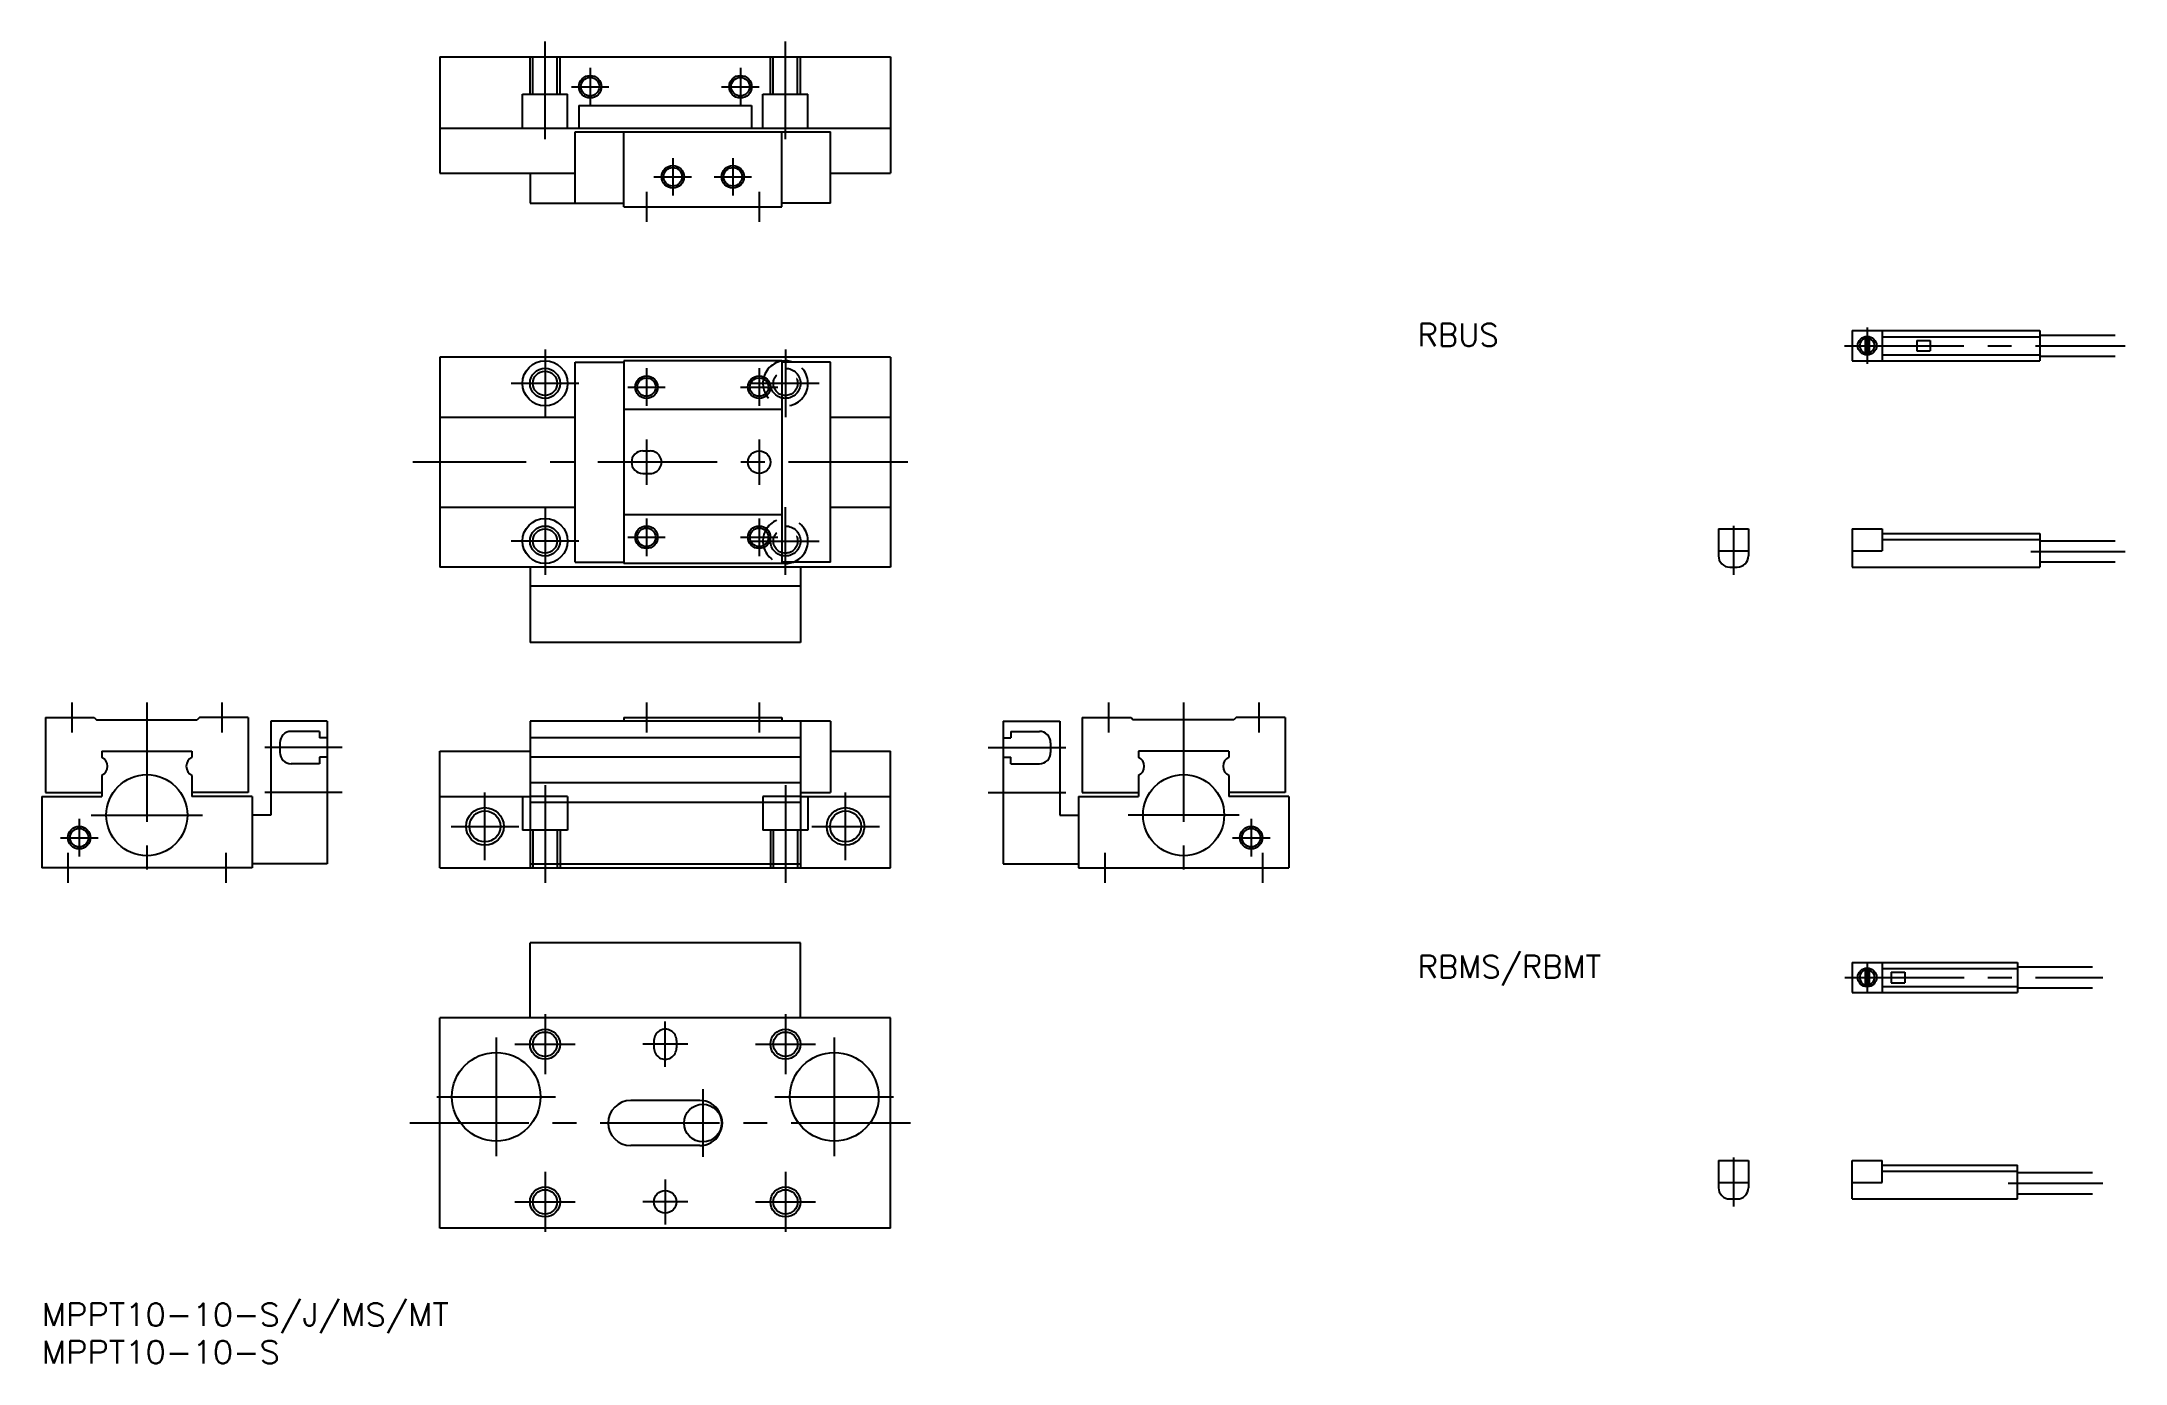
# Model space of a CAD drawing. Extents: x 0 to 277, y -8 to 168.
import ezdxf

# ---------------------------------------------------------------- set-up
doc = ezdxf.new("R2010")
doc.units = 0
doc.header["$LTSCALE"] = 0.5
doc.linetypes.add('CENTER', pattern=[50.8, 31.75, -6.35, 6.35, -6.35])
doc.linetypes.add('DASHED', pattern=[19.05, 12.7, -6.35])
for name, color, linetype in [('MSM_CENTER', 1, 'CENTER'), ('MSM_CONTINUOUS', 7, 'CONTINUOUS'), ('MSM_DASHED', 4, 'DASHED'), ('MSM_NARROW', 5, 'CONTINUOUS'), ('MSM_PART_NUMBER', 7, 'CONTINUOUS')]:
    doc.layers.add(name, color=color, linetype=linetype)
doc.styles.get("Standard").update_dxf_attribs({"font": 'txt.shx', "height": 3, "bigfont": 'bigfont.shx'})

# ---------------------------------------------------------------- blocks, each defined once
blk = doc.blocks.new('*U2')
at = {"layer": 'MSM_PART_NUMBER', "width": 1.054}
blk.add_text('MPPT10-10-S/J/MS/MT', height=3, dxfattribs=at).set_placement((0, -3))
blk = doc.blocks.new('*U3')
at = {"layer": 'MSM_PART_NUMBER', "width": 1.054}
blk.add_text('MPPT10-10-S', height=3, dxfattribs=at).set_placement((0, -8))
blk = doc.blocks.new('*U5')
at = {"layer": 'MSM_PART_NUMBER'}
blk.add_text('RBUS', height=3, dxfattribs=at).set_placement((183.142858, 127.447541))
blk = doc.blocks.new('*U6')
at = {"layer": 'MSM_PART_NUMBER'}
blk.add_text('RBMS/RBMT', height=3, dxfattribs=at).set_placement((183.142859, 43.324026))

msp = doc.modelspace()

# ---------------------------------------------------------------- linework, layer by layer
at = {"layer": 'MSM_CENTER'}
for p, q in [((67, 154.999984), (67, 167.999984)), ((99, 154.999984), (99, 167.999984)), ((73, 164.500004), (73, 159.500004)), ((92.999969, 164.500004), (92.999969, 159.500004)), ((70.5, 162.000004), (75.5, 162.000004)), ((90.499969, 162.000004), (95.499969, 162.000004)), ((81.499985, 150.000004), (86.499985, 150.000004)), ((83.999985, 152.500004), (83.999985, 147.500004)), ((89.499985, 150.000004), (94.499985, 150.000004)), ((91.999985, 152.500004), (91.999985, 147.500004)), ((80.499985, 148.000004), (80.499985, 144.000004)), ((95.499985, 148.000004), (95.499985, 144.000004)), ((242.978581, 129.914945), (242.978581, 125.114945)), ((67, 127.000004), (67, 118.000004)), ((98.999969, 127.000004), (98.999969, 118.000004)), ((239.978578, 127.514945), (277.342267, 127.514945)), ((71.5, 122.500004), (62.5, 122.500004)), ((80.499985, 124.500004), (80.499985, 119.500004)), ((103.499969, 122.500004), (94.499969, 122.500004)), ((95.499985, 124.500004), (95.499985, 119.500004)), ((77.999985, 122.000004), (82.999985, 122.000004)), ((92.999985, 122.000004), (97.999985, 122.000004)), ((80.499985, 115.000004), (80.499985, 109.000004)), ((95.499985, 115.000004), (95.499985, 109.000004)), ((115.297928, 112.000004), (49.41284, 112.000004)), ((67, 106.000004), (67, 97.000004)), ((98.999969, 97.000004), (98.999969, 106.000004)), ((80.499985, 104.500004), (80.499985, 99.500004)), ((95.499985, 104.500004), (95.499985, 99.500004)), ((225.185168, 103.514945), (225.185168, 97.014945)), ((71.5, 101.500004), (62.5, 101.500004)), ((77.999985, 102.000004), (82.999985, 102.000004)), ((92.999985, 102.000004), (97.999985, 102.000004)), ((94.499969, 101.500004), (103.499969, 101.500004)), ((264.748463, 100.114943), (277.342267, 100.114943)), ((4, 80.000004), (4, 76.000004)), ((14, 80.000004), (14, 56.000004)), ((24, 80.000004), (24, 76.000004)), ((80.499985, 80.000004), (80.499985, 76.000004)), ((95.499985, 80.000004), (95.499985, 76.000004)), ((142, 80.000004), (142, 76.000004)), ((152, 80.000004), (152, 56.000004)), ((162, 80.000004), (162, 76.000004)), ((40, 74.000004), (29.7, 74.000004)), ((126, 74.000004), (136.300003, 74.000004)), ((40, 68.000004), (29.7, 68.000004)), ((59, 59.000004), (59, 68.000004)), ((67, 69.000004), (67, 56.000004)), ((99, 69.000004), (99, 56.000004)), ((107, 59.000004), (107, 68.000004)), ((126, 68.000004), (136.300003, 68.000004)), ((5, 64.500004), (5, 59.500004)), ((6.60001, 65.000004), (21.39999, 65.000004)), ((159.400002, 65.000004), (144.599998, 65.000004)), ((161, 64.500004), (161, 59.500004)), ((2.5, 62.000004), (7.5, 62.000004)), ((54.5, 63.500004), (63.5, 63.500004)), ((102.5, 63.500004), (111.5, 63.500004)), ((158.5, 62.000004), (163.5, 62.000004)), ((3.5, 60.000004), (3.5, 56.000004)), ((24.5, 60.000004), (24.5, 56.000004)), ((141.5, 60.000004), (141.5, 56.000004)), ((162.5, 60.000004), (162.5, 56.000004)), ((242.978581, 45.39143), (242.978581, 41.39143)), ((240.000358, 43.39143), (274.342267, 43.39143)), ((67, 38.5), (67, 30.5)), ((83, 31.5), (83, 37.5)), ((99, 38.5), (99, 30.5)), ((60.50003, 35.400009), (60.50003, 19.600006)), ((63, 34.5), (71, 34.5)), ((86, 34.5), (80, 34.5)), ((95, 34.5), (103, 34.5)), ((105.499969, 35.400009), (105.499969, 19.600006)), ((88, 28.5), (88, 19.5)), ((52.60003, 27.5), (68.40003, 27.5)), ((97.599968, 27.5), (113.399971, 27.5)), ((115.632534, 24), (49.0005, 24)), ((67, 17.5), (67, 9.5)), ((99, 17.5), (99, 9.5)), ((225.185168, 19.39143), (225.185168, 12.89143)), ((83, 16.5), (83, 10.5)), ((261.748463, 15.99144), (274.342267, 15.99144)), ((63, 13.5), (71, 13.5)), ((86, 13.5), (80, 13.5)), ((95, 13.5), (103, 13.5))]:
    msp.add_line(p, q, dxfattribs=at)
at = {"layer": 'MSM_CONTINUOUS'}
for p, q in [((53, 166.000004), (53, 150.500004)), ((53, 166.000004), (113, 166.000004)), ((113, 166.000004), (113, 150.500004)), ((71.5, 159.500004), (71.5, 156.500004)), ((71.5, 159.500004), (94.5, 159.500004)), ((94.5, 159.500004), (94.5, 156.500004)), ((53, 156.500004), (113, 156.500004)), ((70.99997, 146.500004), (70.99997, 156.000004)), ((70.99997, 156.000004), (105, 156.000004)), ((77.499985, 146.000004), (77.499985, 156.000004)), ((98.499985, 146.000004), (98.499985, 156.000004)), ((105, 146.500004), (105, 156.000004)), ((53, 150.500004), (70.99997, 150.500004)), ((65, 150.500004), (65, 146.500004)), ((105, 150.500004), (113, 150.500004)), ((65, 146.500004), (77.499985, 146.500004)), ((77.499985, 146.000004), (98.499985, 146.000004)), ((105, 146.500004), (98.499985, 146.500004)), ((240.978581, 129.514945), (240.978581, 125.514945)), ((240.978581, 129.514945), (265.978581, 129.514945)), ((242.728581, 128.739695), (242.728581, 126.290195)), ((243.228581, 128.739695), (243.228581, 126.290195)), ((244.978573, 129.514945), (244.978573, 125.514945)), ((244.978573, 128.714945), (265.978581, 128.714945)), ((249.57858, 128.214945), (249.57858, 126.814935)), ((249.57858, 128.214945), (251.378583, 128.214945)), ((251.378583, 128.214945), (251.378583, 126.814935)), ((265.978581, 129.514945), (265.978581, 125.514945)), ((265.978581, 128.914935), (275.978581, 128.914935)), ((53, 126.000004), (53, 98.000004)), ((113, 126.000004), (53, 126.000004)), ((70.99997, 98.700004), (70.99997, 125.300004)), ((70.99997, 125.300004), (77.499985, 125.300004)), ((77.499985, 125.500004), (77.499985, 98.500004)), ((98.499985, 125.500004), (77.499985, 125.500004)), ((98.499985, 125.500004), (98.499985, 98.500004)), ((105, 125.300004), (98.499985, 125.300004)), ((105, 98.700004), (105, 125.300004)), ((113, 126.000004), (113, 98.000004)), ((240.978581, 125.514945), (265.978581, 125.514945)), ((244.978573, 126.314935), (265.978581, 126.314935)), ((249.57858, 126.814935), (251.378583, 126.814935)), ((265.978581, 126.114945), (275.978581, 126.114945)), ((53, 118.000004), (70.99997, 118.000004)), ((98.499985, 119.000004), (77.499985, 119.000004)), ((105, 118.000004), (113, 118.000004)), ((79.999985, 113.500004), (80.999985, 113.500004)), ((79.999985, 110.500004), (80.999985, 110.500004)), ((53, 106.000004), (70.99997, 106.000004)), ((105, 106.000004), (113, 106.000004)), ((98.499985, 105.000004), (77.499985, 105.000004)), ((223.185168, 103.114943), (227.185168, 103.114943)), ((223.185168, 103.114943), (223.185168, 99.514945)), ((227.185168, 103.114943), (227.185168, 99.514945)), ((240.978581, 103.114943), (244.978573, 103.114943)), ((240.978581, 103.114943), (240.978581, 98.014945)), ((244.978573, 103.114943), (244.978573, 100.21495)), ((223.185168, 100.21495), (227.185168, 100.21495)), ((240.978581, 100.21495), (244.978573, 100.21495)), ((244.978573, 102.514945), (265.978581, 102.514945)), ((244.978573, 101.71495), (265.978581, 101.71495)), ((265.978581, 102.514945), (265.978581, 98.014945)), ((265.978581, 101.514945), (275.978581, 101.514945)), ((113, 98.000004), (53, 98.000004)), ((64.99998, 98.000004), (64.99998, 88.000004)), ((70.99997, 98.700004), (77.499985, 98.700004)), ((98.499985, 98.500004), (77.499985, 98.500004)), ((105, 98.700004), (98.499985, 98.700004)), ((100.999985, 98.000004), (100.999985, 88.000004)), ((224.685168, 98.014945), (225.685168, 98.014945)), ((240.978581, 98.014945), (265.978581, 98.014945)), ((265.978581, 98.71495), (275.978581, 98.71495)), ((100.999985, 95.500004), (64.99998, 95.500004)), ((100.999985, 88.000004), (64.99998, 88.000004)), ((0.5, 78.000004), (0.5, 68.000004)), ((0.5, 78.000004), (7, 78.000004)), ((6.99998, 77.999996), (7.29999, 77.699993)), ((7.29999, 77.700001), (20.69998, 77.700001)), ((20.99998, 78.000012), (20.69998, 77.700009)), ((27.5, 78.000004), (21, 78.000004)), ((27.5, 78.000004), (27.5, 68.000004)), ((77.499985, 78.000004), (77.499985, 77.500004)), ((77.499985, 78.000004), (98.499985, 78.000004)), ((98.499985, 78.000004), (98.499985, 77.500004)), ((138.5, 78.000004), (145, 78.000004)), ((138.5, 78.000004), (138.5, 68.000004)), ((145.000011, 78.000012), (145.300018, 77.700009)), ((158.700012, 77.700001), (145.300018, 77.700001)), ((159.000006, 77.999996), (158.700001, 77.699993)), ((165.5, 78.000004), (159, 78.000004)), ((165.5, 78.000004), (165.5, 68.000004)), ((30.5, 77.500004), (30.5, 65.000004)), ((38, 77.500004), (30.5, 77.500004)), ((37, 76.149998), (33.2, 76.149998)), ((37, 76.149998), (37, 75.300007)), ((38, 75.300007), (37, 75.300007)), ((38, 77.500004), (38, 58.500004)), ((65, 77.500004), (65, 58.500004)), ((105, 77.500004), (65, 77.500004)), ((101, 75.300007), (65, 75.300007)), ((101, 77.500004), (101, 58.500004)), ((105, 77.500004), (105, 68.000004)), ((128, 77.500004), (135.5, 77.500004)), ((128, 77.500004), (128, 58.500004)), ((128, 75.300007), (129, 75.300007)), ((129, 76.149998), (129, 75.300007)), ((129, 76.149998), (132.800003, 76.149998)), ((135.5, 77.500004), (135.5, 65.000004)), ((8, 73.500004), (8, 72.709339)), ((8, 73.500004), (20, 73.500004)), ((20, 73.500004), (20, 72.709339)), ((31.7, 74.649998), (31.7, 73.35001)), ((38, 72.700001), (37, 72.700001)), ((37, 72.700001), (37, 71.85001)), ((53, 58.000004), (53, 73.500004)), ((53, 73.500004), (65, 73.500004)), ((101, 72.700001), (65, 72.700001)), ((105, 73.500004), (113, 73.500004)), ((113, 58.000004), (113, 73.500004)), ((128, 72.700001), (129, 72.700001)), ((129, 71.85001), (129, 72.700001)), ((134.300003, 74.649998), (134.300003, 73.35001)), ((146, 73.500004), (146, 72.709339)), ((158, 73.500004), (146, 73.500004)), ((158, 73.500004), (158, 72.709339)), ((8, 70.290669), (8, 67.500004)), ((20, 70.290669), (20, 67.500004)), ((37, 71.85001), (33.2, 71.85001)), ((129, 71.85001), (132.800003, 71.85001)), ((146, 70.290669), (146, 67.500004)), ((158, 70.290669), (158, 67.500004)), ((0, 67.500004), (0, 58.000004)), ((0, 67.500004), (8, 67.500004)), ((0.5, 68.000004), (8, 68.000004)), ((27.5, 68.000004), (20, 68.000004)), ((28, 67.500004), (20, 67.500004)), ((28, 67.500004), (28, 58.000004)), ((53, 67.500004), (65, 67.500004)), ((101, 69.300007), (65, 69.300007)), ((101, 66.700001), (65, 66.700001)), ((101, 68.000004), (105, 68.000004)), ((101, 67.500004), (113, 67.500004)), ((138, 67.500004), (146, 67.500004)), ((138, 67.500004), (138, 58.000004)), ((138.5, 68.000004), (146, 68.000004)), ((165.5, 68.000004), (158, 68.000004)), ((166, 67.500004), (158, 67.500004)), ((166, 67.500004), (166, 58.000004)), ((30.5, 65.000004), (28, 65.000004)), ((135.5, 65.000004), (138, 65.000004)), ((38, 58.500004), (28, 58.500004)), ((65, 58.500004), (101, 58.500004)), ((128, 58.500004), (138, 58.500004)), ((28, 58.000004), (0, 58.000004)), ((53, 58.000004), (113, 58.000004)), ((138, 58.000004), (166, 58.000004)), ((65, 38.000015), (65, 48.000012)), ((101, 48.000012), (65, 48.000012)), ((101, 38.000015), (101, 48.000012)), ((240.978581, 45.39143), (240.978581, 41.39143)), ((240.978581, 45.39143), (262.978581, 45.39143)), ((242.728581, 44.61618), (242.728581, 42.16668)), ((243.228581, 44.61618), (243.228581, 42.16668)), ((244.978589, 45.39143), (244.978589, 41.39143)), ((244.978589, 44.59143), (262.978581, 44.59143)), ((262.978581, 45.39143), (262.978581, 41.39143)), ((262.978581, 44.79143), (272.978589, 44.79143)), ((244.978589, 42.19143), (262.978581, 42.19143)), ((246.178578, 44.09143), (247.978581, 44.09143)), ((246.178578, 44.09143), (246.178578, 42.69143)), ((246.178578, 42.69143), (247.978581, 42.69143)), ((247.978581, 44.09143), (247.978581, 42.69143)), ((262.978581, 41.99143), (272.978589, 41.99143)), ((240.978581, 41.39143), (262.978581, 41.39143)), ((53, 10), (53, 38)), ((113, 38), (53, 38)), ((113, 10), (113, 38)), ((81.5, 35), (81.5, 34)), ((84.5, 35), (84.5, 34)), ((87.599983, 27), (78.399986, 27)), ((87.599983, 21), (78.399986, 21)), ((223.185168, 18.99144), (227.185168, 18.99144)), ((223.185168, 18.99144), (223.185168, 15.39143)), ((227.185168, 18.99144), (227.185168, 15.39143)), ((240.978581, 18.99144), (244.978589, 18.99144)), ((240.978581, 13.89143), (240.978581, 18.99144)), ((244.978589, 16.09143), (244.978589, 18.99144)), ((244.978589, 18.39143), (262.978581, 18.39143)), ((244.978589, 17.59144), (262.978581, 17.59144)), ((262.978581, 13.89143), (262.978581, 18.39143)), ((262.978581, 17.39143), (272.978589, 17.39143)), ((223.185168, 16.09143), (227.185168, 16.09143)), ((224.685168, 13.89143), (225.685168, 13.89143)), ((240.978581, 16.09143), (244.978589, 16.09143)), ((240.978581, 13.89143), (262.978581, 13.89143)), ((262.978581, 14.59144), (272.978589, 14.59144)), ((113, 10), (53, 10))]:
    msp.add_line(p, q, dxfattribs=at)
for centre, radius in [((73, 162.000004), 1.2295), ((92.999969, 162.000004), 1.2295), ((83.999985, 150.000004), 1.2295), ((91.999985, 150.000004), 1.2295), ((242.978581, 127.514945), 1.25), ((67, 122.500004), 3), ((67, 122.500004), 1.621), ((80.499985, 122.000004), 1.2295), ((95.499985, 122.000004), 1.2295), ((95.499985, 112.000004), 1.5), ((67, 101.500004), 3), ((67, 101.500004), 1.621), ((80.499985, 102.000004), 1.2295), ((95.499985, 102.000004), 1.2295), ((14, 65.000004), 5.4), ((152, 65.000004), 5.4), ((59, 63.500004), 2.067), ((107, 63.500004), 2.067), ((5, 62.000004), 1.2295), ((161, 62.000004), 1.2295), ((242.978581, 43.39143), 1.25), ((67, 34.5), 1.621), ((99, 34.5), 1.621), ((60.50003, 27.5), 5.9), ((105.499969, 27.5), 5.9), ((88, 24), 2.5), ((67, 13.5), 1.621), ((83, 13.5), 1.5), ((99, 13.5), 1.621)]:
    msp.add_circle(centre, radius, dxfattribs=at)
for centre, radius, start, end in [((242.978581, 127.514945), 1, 104.47752, 255.52249), ((242.978581, 127.514945), 1, 284.47751, 75.522488), ((98.999969, 122.500004), 3, 68.96053022, 99.59375831), ((79.999985, 112.000004), 1.5, 90.000003, 270), ((80.999985, 112.000004), 1.5, 270, 90.000003), ((98.999969, 101.500004), 3, 260.40624169, 291.03946978), ((224.685168, 99.514945), 1.5, 179.99999, 270), ((225.685168, 99.514945), 1.5, 270, 0), ((33.2, 74.649998), 1.5, 90.000003, 180.00001), ((132.800003, 74.649998), 1.5, 359.99999, 89.999996), ((7.39999, 71.500004), 1.350003, 296.38621, 63.610023), ((20.59999, 71.500004), 1.35, 116.38737, 243.61085), ((33.2, 73.35001), 1.5, 179.99999, 270), ((132.800003, 73.35001), 1.5, 270, 0.000009), ((145.400009, 71.500004), 1.35, 296.38914, 63.612632), ((158.600006, 71.500004), 1.350003, 116.38998, 243.61378), ((242.978581, 43.39143), 1, 104.47751, 255.52249), ((242.978581, 43.39143), 1, 284.47751, 75.522488), ((83, 35), 1.5, 0, 180.00001), ((83, 34), 1.5, 179.99999, 0.00001), ((78.399986, 24), 3, 90.000003, 270), ((87.599983, 24), 3, 270, 90.000003), ((224.685168, 15.39143), 1.5, 179.99999, 270), ((225.685168, 15.39143), 1.5, 270, 0)]:
    msp.add_arc(centre, radius, start, end, dxfattribs=at)
at = {"layer": 'MSM_DASHED'}
for p, q in [((65, 161.000004), (65, 166.000004)), ((65.379, 161.000004), (65.379, 166.000004)), ((68.621, 161.000004), (68.621, 166.000004)), ((69, 161.000004), (69, 166.000004)), ((97, 161.000004), (97, 166.000004)), ((97.379, 161.000004), (97.379, 166.000004)), ((100.621, 161.000004), (100.621, 166.000004)), ((101, 161.000004), (101, 166.000004)), ((64, 161.000004), (70, 161.000004)), ((64, 156.500004), (64, 161.000004)), ((70, 156.500004), (70, 161.000004)), ((96, 161.000004), (102, 161.000004)), ((96, 156.500004), (96, 161.000004)), ((102, 156.500004), (102, 161.000004)), ((64, 67.500004), (64, 63.000004)), ((70, 67.500004), (65, 67.500004)), ((70, 67.500004), (70, 63.000004)), ((96, 67.500004), (96, 63.000004)), ((101, 67.500004), (96, 67.500004)), ((102, 67.500004), (102, 63.000004)), ((70, 63.000004), (64, 63.000004)), ((65.379, 63.000004), (65.379, 58.000004)), ((68.621, 63.000004), (68.621, 58.000004)), ((69, 63.000004), (69, 58.000004)), ((102, 63.000004), (96, 63.000004)), ((97, 63.000004), (97, 58.000004)), ((97.379, 63.000004), (97.379, 58.000004)), ((100.621, 63.000004), (100.621, 58.000004)), ((65, 58.500004), (65, 58.000004)), ((101, 58.500004), (101, 58.000004))]:
    msp.add_line(p, q, dxfattribs=at)
for centre, radius in [((98.999969, 122.500004), 2), ((98.999969, 122.500004), 1.621), ((98.999969, 101.500004), 2), ((98.999969, 101.500004), 1.621)]:
    msp.add_circle(centre, radius, dxfattribs=at)
for centre, start, end in [((98.999969, 122.500004), 99.59375831, 68.96053022), ((98.999969, 101.500004), 291.03946978, 260.40624169)]:
    msp.add_arc(centre, 3, start, end, dxfattribs=at)
at = {"layer": 'MSM_NARROW'}
for centre, radius in [((73, 162.000004), 1.5), ((92.999969, 162.000004), 1.5), ((83.999985, 150.000004), 1.5), ((91.999985, 150.000004), 1.5), ((67, 122.500004), 2), ((80.499985, 122.000004), 1.5), ((95.499985, 122.000004), 1.5), ((67, 101.500004), 2), ((80.499985, 102.000004), 1.5), ((95.499985, 102.000004), 1.5), ((59, 63.500004), 2.5), ((107, 63.500004), 2.5), ((5, 62.000004), 1.5), ((161, 62.000004), 1.5), ((67, 34.5), 2), ((99, 34.5), 2), ((67, 13.5), 2), ((99, 13.5), 2)]:
    msp.add_circle(centre, radius, dxfattribs=at)

# ---------------------------------------------------------------- block references
at = {"layer": 'MSM_CONTINUOUS'}
for name in ['*U5', '*U6', '*U2', '*U3']:
    msp.add_blockref(name, (0, 0), dxfattribs=at)

doc.saveas('drawing.dxf')
